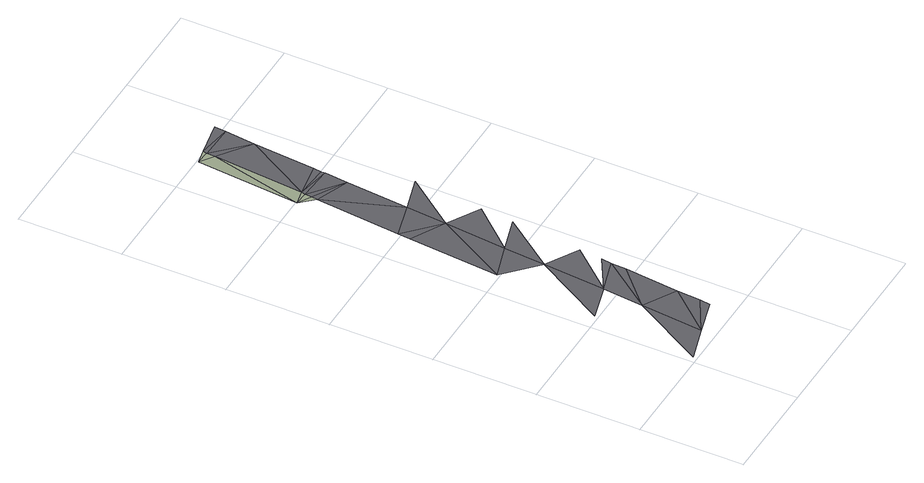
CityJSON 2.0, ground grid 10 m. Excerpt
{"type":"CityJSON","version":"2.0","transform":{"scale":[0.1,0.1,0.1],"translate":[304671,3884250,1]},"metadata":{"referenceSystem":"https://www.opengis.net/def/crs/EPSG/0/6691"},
"CityObjects":{
"road1":{"type":"Road","attributes":{"name":"3896号線","function":"4","RoadStructureAttribute.width":12.4,"RoadStructureAttribute.numberOfLanes":2},"geometry":[{"type":"MultiSurface","lod":"3","boundaries":[[[0,1,2]],[[3,2,1]],[[4,1,5]],[[3,1,4]],[[6,7,2]],[[8,7,9]],[[10,2,3]],[[9,11,12]],[[13,9,7]],[[6,2,10]],[[14,7,6]],[[12,15,16]],[[17,11,9]],[[12,11,15]],[[16,15,18]],[[15,19,18]],[[20,15,11]],[[21,18,19]],[[21,22,23]],[[24,23,22]],[[25,23,24]],[[26,19,15]],[[27,22,21]],[[19,27,21]],[[22,27,24]],[[28,23,25]],[[28,29,23]],[[27,30,24]],[[25,24,30]],[[30,31,25]],[[31,32,25]],[[25,33,28]],[[34,29,28]],[[35,29,34]],[[25,32,33]],[[28,33,34]],[[34,36,35]],[[33,36,34]],[[36,37,35]]],"semantics":{"surfaces":[{"type":"TrafficArea","function":"1010"},{"type":"AuxiliaryTrafficArea","function":"1100"}],"values":[0,0,0,0,0,0,0,0,0,0,0,0,0,0,0,0,0,0,1,1,1,0,0,0,0,1,1,0,0,0,0,0,1,1,0,0,0,0,0]}}]}
},
"vertices":[
[7,4,9],[41,14,9],[46,74,10],[77,56,10],[75,33,10],[74,23,10],[83,123,10],[50,113,10],[16,104,9],[55,173,10],[82,108,10],[58,213,10],[25,203,9],[86,155,10],[84,133,10],[64,273,10],[33,291,9],[92,223,10],[34,303,9],[67,312,10],[95,255,10],[41,385,10],[42,391,10],[29,398,10],[42,397,10],[43,401,10],[101,322,10],[73,373,10],[51,489,10],[38,498,10],[75,395,10],[75,399,10],[76,407,10],[81,467,10],[51,497,10],[52,501,10],[84,496,10],[85,507,10]
]}
